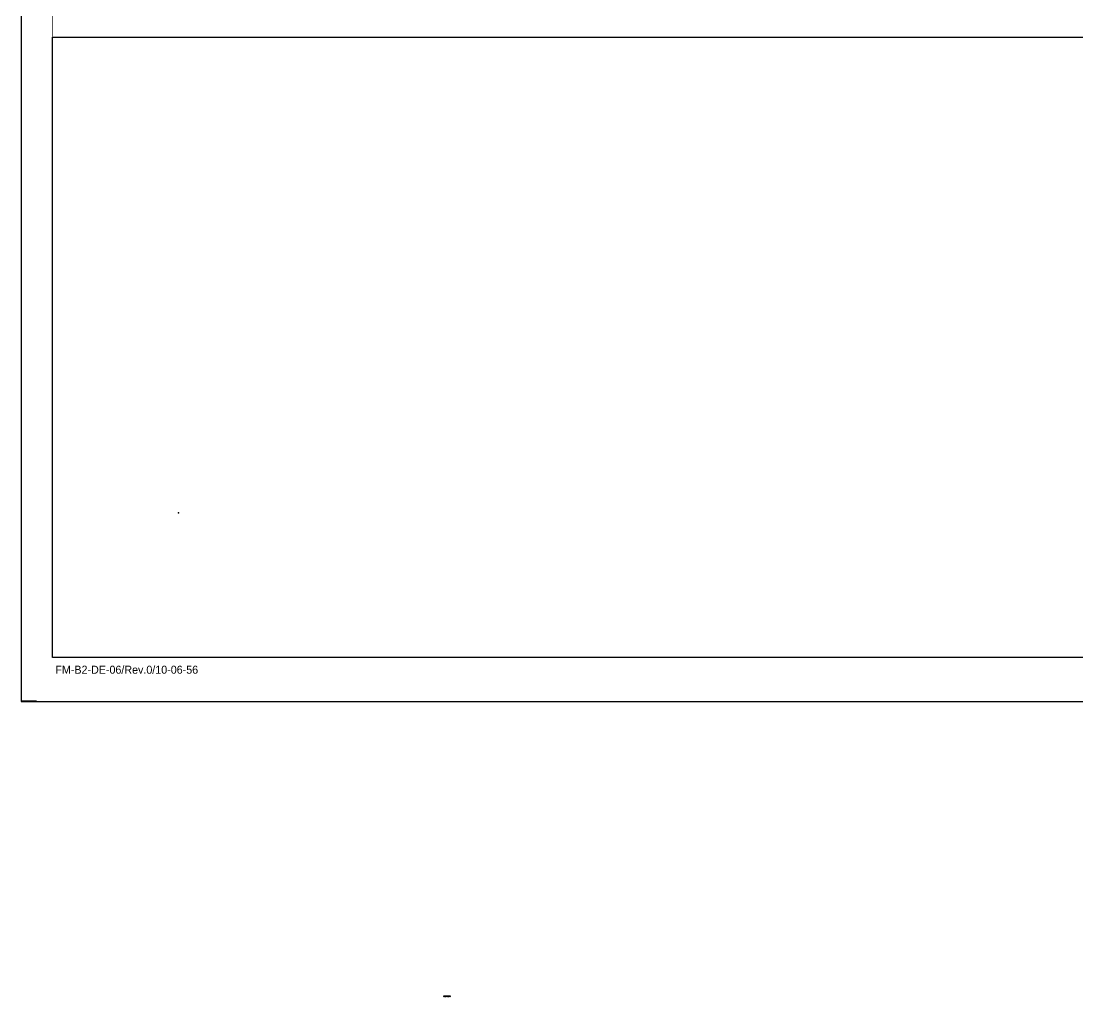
# Model space of a CAD drawing. Header units: millimetres. Extents: x -244126 to 368105, y -173968 to 259060.
# Drawn here: x -176692 to -159905, y 11844 to 27340 of the extents above; entities that cross this region are included whole.
import ezdxf
from ezdxf.enums import TextEntityAlignment as Align

# ---------------------------------------------------------------- set-up
doc = ezdxf.new("R2010")
doc.units = ezdxf.units.MM
doc.header["$MEASUREMENT"] = 0
for name, pattern in [('005_GG_TA_LINE', [13.75, 5, -1.25, 1.25, -1.25, 5]), ('HIDDEN', [9.525, 6.35, -3.175]), ('TA_G_001.00_GG_TA_L_INE', [2.95, 1.1, -0.25, 0.25, -0.25, 1.1]), ('TA_HL_003.00000', [19.5, 10.65, -8.85])]:
    doc.linetypes.add(name, pattern=pattern)
for name, color, linetype in [('000 - H A T C H', 8, 'Continuous'), ('000 - L I N E 0.1', 1, 'Continuous'), ('000 - T E X T', 4, 'Continuous'), ('000 - TITLEBLOCK', 4, 'Continuous'), ('000 - WIPEOUT', 250, 'Continuous'), ('001 - ASCESSORIES', 1, 'Continuous'), ('A04_TUBE SERIES', 7, 'Continuous')]:
    doc.layers.add(name, color=color, linetype=linetype)
doc.styles.add('century gothic111111', font='CordiaUPC.ttf')
doc.styles.add('Cetury Gothic', font='GOTHIC.TTF')
doc.styles.add('TA', font='Cordia New.ttf', dxfattribs={"height": 4.5})

# ---------------------------------------------------------------- blocks, each defined once
blk = doc.blocks.new('A$Cfd196da9')
at = {"color": 0, "linetype": 'ByBlock', "const_width": 0.1}
blk.add_lwpolyline([(-143.5, -98), (96.5, -98), (96.5, 99), (-143.5, 99)], close=True, dxfattribs=at)
blk = doc.blocks.new('*U3952')
at = {"linetype": '005_GG_TA_LINE'}
blk.add_point((2500, 3000), dxfattribs=at)
at = {"layer": '000 - L I N E 0.1', "color": 21, "linetype": 'Continuous'}
blk.add_lwpolyline([(0, 712), (0, 0), (712, 0)], dxfattribs=at)
at = {"layer": '000 - TITLEBLOCK', "color": 250}
blk.add_lwpolyline([(0, 0), (29700, 0), (29700, 21000), (0, 21000)], close=True, dxfattribs=at)
at = {"layer": 'Defpoints', "color": 250, "linetype": 'TA_G_001.00_GG_TA_L_INE'}
blk.add_line((5, 12), (245, 12), dxfattribs=at)
at = {"layer": '000 - T E X T', "color": 3, "xscale": 100, "yscale": 100, "zscale": 100}
blk.add_blockref('A$Cfd196da9', (14850, 10500), dxfattribs=at)
at = {"color": 4, "style": 'TA'}
blk.add_attdef('PAPER_SIZE', text='', height=125, dxfattribs=at).set_placement((28430, 499), align=Align.MIDDLE_RIGHT)
blk.add_attdef('SCALE_SIZE', text='', height=125, dxfattribs=at).set_placement((28676, 501), align=Align.MIDDLE_LEFT)
at = {"layer": '000 - H A T C H', "color": 4, "insert": (544, 570), "char_height": 127.14, "attachment_point": 1, "style": 'century gothic111111'}
blk.add_mtext('FM-B2-DE-06/Rev.0/10-06-56', dxfattribs=at)
at = {"layer": '000 - T E X T', "color": 250, "style": 'TA'}
for tag, height, p in [('SUPERLINK', 100, (863, 20788)), ('NAMEFILE', 100, (863, 20588)), ('SC', 2000, (168, 18761))]:
    blk.add_attdef(tag, text='', height=height, dxfattribs=at).set_placement(p, align=Align.MIDDLE_LEFT)
at = {"layer": '000 - T E X T', "color": 4, "style": 'TA'}
for tag, height, p in [('PRELIM_NAME_JOB_1', 100, (26233, 16510)), ('PRELIM_NAME_JOB_2', 100, (26233, 16291)), ('PRELIM_NAME_PROJECT_1', 150, (24740, 15466)), ('PRELIM_NAME_PROJECT_2', 150, (24740, 15096)), ('PRELIM_NAME_PROJECT_3', 150, (24740, 14726)), ('PRELIM_NAME_TITLE_3', 120, (24775, 3699)), ('DRAWING_NO1', 120, (24731, 1646)), ('DRAWING_NO2', 120, (24731, 1246)), ('PRELIM_NAME_TITLE_1', 1.2, (248, 44)), ('PRELIM_NAME_TITLE_2', 1.2, (248, 40))]:
    blk.add_attdef(tag, text='', height=height, dxfattribs=at).set_placement(p, align=Align.MIDDLE_LEFT)
at = {"layer": '000 - T E X T', "color": 4, "style": 'Cetury Gothic'}
for tag, p in [('SHEET_NO.', (28079, 1700)), ('TOTAL_SHEET_NO.', (28048, 882))]:
    blk.add_attdef(tag, text='', height=180, dxfattribs=at).set_placement(p, align=Align.CENTER)
at = {"layer": '000 - T E X T', "color": 4, "style": 'TA'}
blk.add_attdef('NAME_REMARK', (2764, 865), '', height=200, dxfattribs=at)
blk = doc.blocks.new('000 - DYNAMIC_VIEW_ASSCESSORIES_HEX_HEAD_SELF_DRILLING_SCREW_No.12_SIDE_HEAD')
blk.add_wipeout([(-1, -7), (-2, -4), (-6, -4), (-6, 4), (-2, 4), (-1, 7), (0, 7), (0, -7)]).dxf.layer = '000 - WIPEOUT'
at = {"layer": '001 - ASCESSORIES', "color": 0}
for p, q in [((-6, 3), (-6, -3)), ((-5, 4), (-2, 4)), ((-5, 2), (-2, 2)), ((-5, -2), (-2, -2)), ((-5, -4), (-2, -4))]:
    blk.add_line(p, q, dxfattribs=at)
blk.add_lwpolyline([(-1, 7), (0, 7), (0, -7), (-1, -7), (-2, -4), (-2, 4)], close=True, dxfattribs=at)
for centre, radius, start, end in [((-5, 3), 1.25, 126.8699, 233.1301), ((-2, 0), 4.25, 151.9275, 208.0725), ((-5, -3), 1.25, 126.8699, 233.1301)]:
    blk.add_arc(centre, radius, start, end, dxfattribs=at)
at = {"layer": 'Defpoints', "color": 250, "linetype": 'HIDDEN'}
blk.add_line((0, -10), (0, 10), dxfattribs=at)
blk = doc.blocks.new('H-SELF DRILLING SCREW No.12_TOP_VIEW')
at = {"layer": '000 - H A T C H'}
h = blk.add_hatch(color=250, dxfattribs=at)
h.dxf.hatch_style = 1
edge = h.paths.add_edge_path()
edge.add_arc((0, 0), 7.01, 0, 360)
at = {"layer": '001 - ASCESSORIES'}
for p, q in [((-4, 0), (-2, 3)), ((-2, -3), (-4, 0)), ((-2, 3), (2, 3)), ((2, 3), (4, 0)), ((4, 0), (2, -3)), ((2, -3), (-2, -3))]:
    blk.add_line(p, q, dxfattribs=at)
blk.add_circle((0, 0), 7.01, dxfattribs=at)
at = {"layer": '001 - ASCESSORIES', "color": 8}
for radius in [3.46, 2.17]:
    blk.add_circle((0, 0), radius, dxfattribs=at)
at = {"layer": 'Defpoints', "color": 250, "linetype": 'HIDDEN'}
for p, q in [((-10, 0), (10, 0)), ((0, -10), (0, 10))]:
    blk.add_line(p, q, dxfattribs=at)
blk = doc.blocks.new('000 - DYNAMIC_VIEW_ASSCESSORIES_HEX_HEAD_SELF_DRILLING_SCREW_No.12x25_SIDE_VIEW')
at = {"layer": 'Defpoints', "color": 250, "linetype": 'HIDDEN'}
blk.add_line((0, -10), (0, 10), dxfattribs=at)
blk.add_wipeout([(0, 2), (22, 2), (25, 0), (22, -2), (0, -2), (0, -7), (-1, -7), (-2, -4), (-6, -4), (-6, 4), (-2, 4), (-1, 7), (0, 7)]).dxf.layer = '000 - WIPEOUT'
at = {"layer": '001 - ASCESSORIES', "color": 0}
for p, q in [((-6, 3), (-6, -3)), ((-5, 4), (-2, 4)), ((-5, 2), (-2, 2)), ((-5, -2), (-2, -2)), ((-5, -4), (-2, -4))]:
    blk.add_line(p, q, dxfattribs=at)
at = {"layer": '001 - ASCESSORIES', "color": 8}
for p, q in [((15, 2), (14, -2)), ((25, 0), (15, -2))]:
    blk.add_line(p, q, dxfattribs=at)
at = {"layer": '001 - ASCESSORIES', "color": 0}
blk.add_lwpolyline([(-1, 7), (0, 7), (0, -7), (-1, -7), (-2, -4), (-2, 4)], close=True, dxfattribs=at)
at = {"layer": '001 - ASCESSORIES', "color": 8}
for points in [[(0, -2, -0.666667), (2, -2), (3, 2, -0.666667), (2, 2)], [(0, -2, -0.091189), (0, -2), (2, 2, -0.666667), (0, 2)], [(2, -2, -0.666667), (3, -2), (5, 2, -0.666667), (3, 2)], [(3, -2, -0.666667), (5, -2), (6, 2, -0.666667), (5, 2)], [(5, -2, -0.666667), (6, -2), (8, 2, -0.666667), (6, 2)], [(6, -2, -0.666667), (8, -2), (9, 2, -0.666667), (8, 2)], [(8, -2, -0.666667), (9, -2), (11, 2, -0.666667), (9, 2)], [(9, -2, -0.666667), (11, -2), (12, 2, -0.666667), (11, 2)], [(11, -2, -0.666667), (12, -2), (14, 2, -0.666667), (12, 2)]]:
    blk.add_lwpolyline(points, format="xyb", dxfattribs=at)
blk.add_lwpolyline([(14, -2), (22, -2), (25, 0), (22, 2), (15, 2), (15, -2)], dxfattribs=at)
at = {"layer": '001 - ASCESSORIES', "color": 0}
for centre, radius, start, end in [((-5, 3), 1.25, 126.8699, 233.1301), ((-2, 0), 4.25, 151.9275, 208.0725), ((-5, -3), 1.25, 126.8699, 233.1301)]:
    blk.add_arc(centre, radius, start, end, dxfattribs=at)
at = {"layer": '001 - ASCESSORIES', "color": 8}
for centre, start, end in [((14, 3), 202.6199, 337.3801), ((13, -3), 22.6199, 157.3801)]:
    blk.add_arc(centre, 0.812, start, end, dxfattribs=at)
at = {"layer": 'Defpoints', "color": 250, "linetype": 'HIDDEN'}
blk.add_line((-10, 0), (27, 0), dxfattribs=at)
blk = doc.blocks.new('000 - DYNAMIC_VIEW_ASSCESSORIES_HEX_HEAD_SELF_DRILLING_SCREW_No.12x100_SIDE_VIEW')
at = {"layer": 'Defpoints', "color": 250, "linetype": 'HIDDEN'}
blk.add_line((0, -10), (0, 10), dxfattribs=at)
blk.add_wipeout([(0, 2), (97, 2), (100, 0), (97, -2), (0, -2), (0, -7), (-1, -7), (-2, -4), (-6, -4), (-6, 4), (-2, 4), (-1, 7), (0, 7)]).dxf.layer = '000 - WIPEOUT'
at = {"layer": '001 - ASCESSORIES', "color": 0}
for p, q in [((-6, 3), (-6, -3)), ((-5, 4), (-2, 4)), ((-5, 2), (-2, 2)), ((-5, -2), (-2, -2)), ((-5, -4), (-2, -4))]:
    blk.add_line(p, q, dxfattribs=at)
at = {"layer": '001 - ASCESSORIES', "color": 8}
for p, q in [((90, 2), (89, -2)), ((100, 0), (90, -2))]:
    blk.add_line(p, q, dxfattribs=at)
at = {"layer": '001 - ASCESSORIES', "color": 0}
blk.add_lwpolyline([(-1, 7), (0, 7), (0, -7), (-1, -7), (-2, -4), (-2, 4)], close=True, dxfattribs=at)
at = {"layer": '001 - ASCESSORIES', "color": 8}
for points in [[(0, -2, -0.091189), (0, -2), (1, 2, -0.666667), (0, 2)], [(0, -2, -0.666667), (2, -2), (3, 2, -0.666667), (1, 2)], [(2, -2, -0.666667), (3, -2), (4, 2, -0.666667), (3, 2)], [(3, -2, -0.666667), (5, -2), (6, 2, -0.666667), (4, 2)], [(5, -2, -0.666667), (6, -2), (7, 2, -0.666667), (6, 2)], [(6, -2, -0.666667), (8, -2), (9, 2, -0.666667), (7, 2)], [(8, -2, -0.666667), (9, -2), (10, 2, -0.666667), (9, 2)], [(9, -2, -0.666667), (11, -2), (12, 2, -0.666667), (10, 2)], [(11, -2, -0.666667), (12, -2), (13, 2, -0.666667), (12, 2)], [(12, -2, -0.666667), (14, -2), (15, 2, -0.666667), (13, 2)], [(14, -2, -0.666667), (15, -2), (16, 2, -0.666667), (15, 2)], [(15, -2, -0.666667), (17, -2), (18, 2, -0.666667), (16, 2)], [(17, -2, -0.666667), (18, -2), (19, 2, -0.666667), (18, 2)], [(18, -2, -0.666667), (20, -2), (21, 2, -0.666667), (19, 2)], [(20, -2, -0.666667), (21, -2), (22, 2, -0.666667), (21, 2)], [(21, -2, -0.666667), (23, -2), (24, 2, -0.666667), (22, 2)], [(23, -2, -0.666667), (24, -2), (25, 2, -0.666667), (24, 2)], [(24, -2, -0.666667), (26, -2), (27, 2, -0.666667), (25, 2)], [(26, -2, -0.666667), (27, -2), (28, 2, -0.666667), (27, 2)], [(27, -2, -0.666667), (29, -2), (30, 2, -0.666667), (28, 2)], [(29, -2, -0.666667), (30, -2), (31, 2, -0.666667), (30, 2)], [(30, -2, -0.666667), (32, -2), (33, 2, -0.666667), (31, 2)], [(32, -2, -0.666667), (33, -2), (34, 2, -0.666667), (33, 2)], [(33, -2, -0.666667), (35, -2), (36, 2, -0.666667), (34, 2)], [(35, -2, -0.666667), (36, -2), (37, 2, -0.666667), (36, 2)], [(36, -2, -0.666667), (38, -2), (39, 2, -0.666667), (37, 2)], [(38, -2, -0.666667), (39, -2), (40, 2, -0.666667), (39, 2)], [(39, -2, -0.666667), (41, -2), (42, 2, -0.666667), (40, 2)], [(41, -2, -0.666667), (42, -2), (43, 2, -0.666667), (42, 2)], [(42, -2, -0.666667), (44, -2), (45, 2, -0.666667), (43, 2)], [(44, -2, -0.666667), (45, -2), (46, 2, -0.666667), (45, 2)], [(45, -2, -0.666667), (47, -2), (48, 2, -0.666667), (46, 2)], [(47, -2, -0.666667), (48, -2), (49, 2, -0.666667), (48, 2)], [(48, -2, -0.666667), (50, -2), (51, 2, -0.666667), (49, 2)], [(50, -2, -0.666667), (51, -2), (52, 2, -0.666667), (51, 2)], [(51, -2, -0.666667), (53, -2), (54, 2, -0.666667), (52, 2)], [(53, -2, -0.666667), (54, -2), (55, 2, -0.666667), (54, 2)], [(54, -2, -0.666667), (56, -2), (57, 2, -0.666667), (55, 2)], [(56, -2, -0.666667), (57, -2), (58, 2, -0.666667), (57, 2)], [(57, -2, -0.666667), (59, -2), (60, 2, -0.666667), (58, 2)], [(59, -2, -0.666667), (60, -2), (61, 2, -0.666667), (60, 2)], [(60, -2, -0.666667), (62, -2), (63, 2, -0.666667), (61, 2)], [(62, -2, -0.666667), (63, -2), (64, 2, -0.666667), (63, 2)], [(63, -2, -0.666667), (65, -2), (66, 2, -0.666667), (64, 2)], [(65, -2, -0.666667), (66, -2), (67, 2, -0.666667), (66, 2)], [(66, -2, -0.666667), (68, -2), (69, 2, -0.666667), (67, 2)], [(68, -2, -0.666667), (69, -2), (70, 2, -0.666667), (69, 2)], [(69, -2, -0.666667), (71, -2), (72, 2, -0.666667), (70, 2)], [(71, -2, -0.666667), (72, -2), (73, 2, -0.666667), (72, 2)], [(72, -2, -0.666667), (74, -2), (75, 2, -0.666667), (73, 2)], [(74, -2, -0.666667), (75, -2), (77, 2, -0.666667), (75, 2)], [(75, -2, -0.666667), (77, -2), (78, 2, -0.666667), (77, 2)], [(77, -2, -0.666667), (78, -2), (80, 2, -0.666667), (78, 2)], [(78, -2, -0.666667), (80, -2), (81, 2, -0.666667), (80, 2)], [(80, -2, -0.666667), (81, -2), (83, 2, -0.666667), (81, 2)], [(81, -2, -0.666667), (83, -2), (84, 2, -0.666667), (83, 2)], [(83, -2, -0.666667), (84, -2), (86, 2, -0.666667), (84, 2)], [(84, -2, -0.666667), (86, -2), (87, 2, -0.666667), (86, 2)], [(86, -2, -0.666667), (87, -2), (89, 2, -0.666667), (87, 2)]]:
    blk.add_lwpolyline(points, format="xyb", dxfattribs=at)
blk.add_lwpolyline([(89, -2), (97, -2), (100, 0), (97, 2), (90, 2), (90, -2)], dxfattribs=at)
at = {"layer": '001 - ASCESSORIES', "color": 0}
for centre, radius, start, end in [((-5, 3), 1.25, 126.8699, 233.1301), ((-2, 0), 4.25, 151.9275, 208.0725), ((-5, -3), 1.25, 126.8699, 233.1301)]:
    blk.add_arc(centre, radius, start, end, dxfattribs=at)
at = {"layer": '001 - ASCESSORIES', "color": 8}
for centre, start, end in [((89, 3), 202.6199, 337.3801), ((88, -3), 22.6199, 157.3801)]:
    blk.add_arc(centre, 0.812, start, end, dxfattribs=at)
at = {"layer": 'Defpoints', "color": 250, "linetype": 'HIDDEN'}
blk.add_line((-10, 0), (102, 0), dxfattribs=at)
blk = doc.blocks.new('000 - DYNAMIC_VIEW_ASSCESSORIES_HEX_HEAD_SELF_DRILLING_SCREW_NO.12_COMBINE_VIEW')
at = {"layer": '001 - ASCESSORIES'}
blk.add_blockref('H-SELF DRILLING SCREW No.12_TOP_VIEW', (0, 0), dxfattribs=at)
blk.add_blockref('000 - DYNAMIC_VIEW_ASSCESSORIES_HEX_HEAD_SELF_DRILLING_SCREW_No.12_SIDE_HEAD', (0, 0), dxfattribs=at)
blk.add_blockref('000 - DYNAMIC_VIEW_ASSCESSORIES_HEX_HEAD_SELF_DRILLING_SCREW_No.12x25_SIDE_VIEW', (0, 0), dxfattribs=at)
blk.add_blockref('000 - DYNAMIC_VIEW_ASSCESSORIES_HEX_HEAD_SELF_DRILLING_SCREW_No.12x100_SIDE_VIEW', (0, 0), dxfattribs=at)

msp = doc.modelspace()

# ---------------------------------------------------------------- linework, layer by layer
at = {"layer": 'A04_TUBE SERIES', "color": 3, "linetype": 'ByBlock'}
msp.add_lwpolyline([(-176192.08096, 27082.66162), (-152192.08096, 27082.66162), (-152192.08096, 17232.66162), (-176192.08096, 17232.66162)], close=True, dxfattribs=at)

# ---------------------------------------------------------------- block references
at = {"color": 2, "linetype": 'TA_HL_003.00000'}
msp.add_blockref('*U3952', (-176692.08096, 16532.66162), dxfattribs=at)
at = {"color": 3, "linetype": 'ByBlock'}
msp.add_blockref('000 - DYNAMIC_VIEW_ASSCESSORIES_HEX_HEAD_SELF_DRILLING_SCREW_NO.12_COMBINE_VIEW', (-169971.71575, 11853.58772), dxfattribs=at)

doc.saveas('drawing.dxf')
